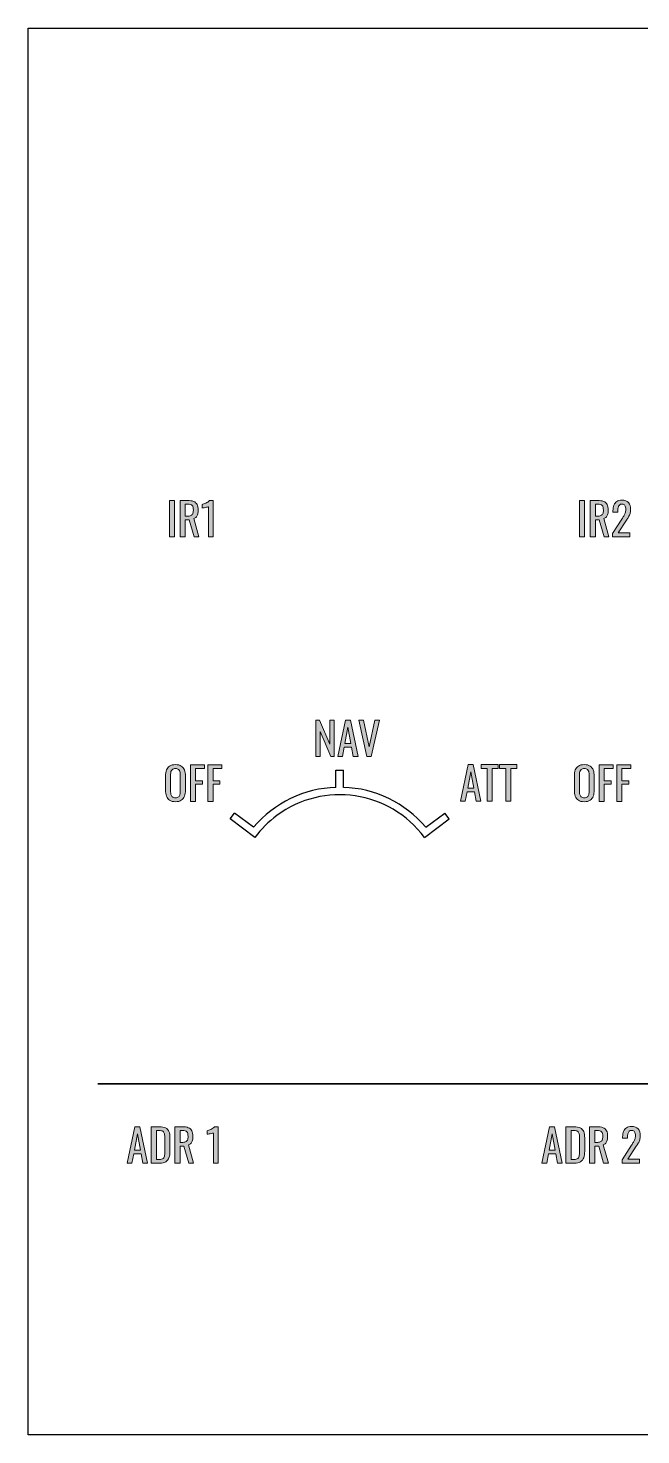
# Model space of a CAD drawing. Header units: inches. Extents: x 0 to 612, y 99 to 693.
# Drawn here: x 0 to 259, y 99 to 693 of the extents above; entities that cross this region are included whole.
import ezdxf

# ---------------------------------------------------------------- set-up
doc = ezdxf.new("R2010")
doc.units = ezdxf.units.IN
doc.header["$MEASUREMENT"] = 0
doc.layers.add('RIght_SIde_ADIRS_Holes v1_0', color=7, linetype='Continuous')
doc.layers.add('TEXT', color=7, linetype='Continuous')

# ---------------------------------------------------------------- blocks, each defined once
blk = doc.blocks.new('block 2')
at = {"layer": 'RIght_SIde_ADIRS_Holes v1_0', "color": 7, "lineweight": 25}
blk.add_lwpolyline([(0.12, 693.44), (611.88, 693.44)], dxfattribs=at)
blk = doc.blocks.new('block 10')
at = {"layer": 'RIght_SIde_ADIRS_Holes v1_0', "color": 7, "lineweight": 25}
blk.add_lwpolyline([(611.88, 98.56), (0.12, 98.56)], dxfattribs=at)
blk = doc.blocks.new('block 44')
at = {"layer": 'RIght_SIde_ADIRS_Holes v1_0', "color": 7, "lineweight": 25}
blk.add_lwpolyline([(0.12, 98.56), (0.12, 693.44)], dxfattribs=at)
blk = doc.blocks.new('block 65')
at = {"layer": 'RIght_SIde_ADIRS_Holes v1_0', "color": 7, "lineweight": 25}
blk.add_open_spline([(167.81, 351.24), (153.11, 371.04), (125.14, 375.17), (105.34, 360.46), (101.83, 357.86), (98.72, 354.75), (96.12, 351.24)], degree=3, knots=[0, 0, 0, 0, 1, 1, 1, 2, 2, 2, 2], dxfattribs=at)
blk = doc.blocks.new('block 66')
at = {"layer": 'RIght_SIde_ADIRS_Holes v1_0', "color": 7, "lineweight": 25}
blk.add_open_spline([(168.38, 355.57), (159.65, 365.83), (147, 371.94), (133.53, 372.38)], degree=3, dxfattribs=at)
blk = doc.blocks.new('block 67')
at = {"layer": 'RIght_SIde_ADIRS_Holes v1_0', "color": 7, "lineweight": 25}
blk.add_open_spline([(130.4, 372.38), (116.93, 371.94), (104.28, 365.83), (95.55, 355.57)], degree=3, dxfattribs=at)
blk = doc.blocks.new('block 68')
at = {"layer": 'RIght_SIde_ADIRS_Holes v1_0', "color": 7, "lineweight": 25}
blk.add_lwpolyline([(96.12, 351.24), (85.65, 359.02)], dxfattribs=at)
blk = doc.blocks.new('block 69')
at = {"layer": 'RIght_SIde_ADIRS_Holes v1_0', "color": 7, "lineweight": 25}
blk.add_lwpolyline([(95.55, 355.57), (87.52, 361.53)], dxfattribs=at)
blk = doc.blocks.new('block 70')
at = {"layer": 'RIght_SIde_ADIRS_Holes v1_0', "color": 7, "lineweight": 25}
blk.add_lwpolyline([(85.65, 359.02), (87.52, 361.53)], dxfattribs=at)
blk = doc.blocks.new('block 71')
at = {"layer": 'RIght_SIde_ADIRS_Holes v1_0', "color": 7, "lineweight": 25}
blk.add_lwpolyline([(167.81, 351.24), (178.28, 359.02)], dxfattribs=at)
blk = doc.blocks.new('block 72')
at = {"layer": 'RIght_SIde_ADIRS_Holes v1_0', "color": 7, "lineweight": 25}
blk.add_lwpolyline([(168.38, 355.57), (176.41, 361.53)], dxfattribs=at)
blk = doc.blocks.new('block 73')
at = {"layer": 'RIght_SIde_ADIRS_Holes v1_0', "color": 7, "lineweight": 25}
blk.add_lwpolyline([(178.28, 359.02), (176.41, 361.53)], dxfattribs=at)
blk = doc.blocks.new('block 74')
at = {"layer": 'RIght_SIde_ADIRS_Holes v1_0', "color": 7, "lineweight": 25}
blk.add_lwpolyline([(130.4, 372.38), (130.4, 379.58)], dxfattribs=at)
blk = doc.blocks.new('block 75')
at = {"layer": 'RIght_SIde_ADIRS_Holes v1_0', "color": 7, "lineweight": 25}
blk.add_lwpolyline([(133.53, 372.38), (133.53, 379.58)], dxfattribs=at)
blk = doc.blocks.new('block 76')
at = {"layer": 'RIght_SIde_ADIRS_Holes v1_0', "color": 7, "lineweight": 25}
blk.add_lwpolyline([(130.4, 379.58), (133.53, 379.58)], dxfattribs=at)
blk = doc.blocks.new('block 103')
at = {"layer": 'TEXT'}
h = blk.add_hatch(color=7, dxfattribs=at)
h.dxf.hatch_style = 2
edge = h.paths.add_edge_path()
edge.add_spline(control_points=[(62.48, 366.29), (61.44, 366.29), (60.61, 366.49), (59.99, 366.9), (59.37, 367.3), (58.92, 367.88), (58.66, 368.63), (58.39, 369.39), (58.26, 370.27), (58.26, 371.28), (58.26, 371.28), (58.26, 377.12), (58.26, 377.12), (58.26, 378.13), (58.39, 379), (58.67, 379.73), (58.94, 380.46), (59.38, 381.02), (60, 381.4), (60.61, 381.79), (61.44, 381.98), (62.48, 381.98), (63.51, 381.98), (64.34, 381.79), (64.95, 381.39), (65.55, 381), (65.99, 380.44), (66.27, 379.72), (66.54, 379), (66.68, 378.13), (66.68, 377.12), (66.68, 377.12), (66.68, 371.27), (66.68, 371.27), (66.68, 370.26), (66.54, 369.39), (66.27, 368.64), (65.99, 367.9), (65.55, 367.32), (64.95, 366.9), (64.34, 366.49), (63.51, 366.29), (62.48, 366.29)], knot_values=[0, 0, 0, 0, 1, 1, 1, 2, 2, 2, 3, 3, 3, 4, 4, 4, 5, 5, 5, 6, 6, 6, 7, 7, 7, 8, 8, 8, 9, 9, 9, 10, 10, 10, 11, 11, 11, 12, 12, 12, 13, 13, 13, 14, 14, 14, 14], degree=3, periodic=0)
edge = h.paths.add_edge_path()
edge.add_spline(control_points=[(62.48, 367.98), (63.05, 367.98), (63.48, 368.1), (63.77, 368.33), (64.06, 368.56), (64.26, 368.89), (64.36, 369.32), (64.46, 369.74), (64.51, 370.24), (64.51, 370.81), (64.51, 370.81), (64.51, 377.55), (64.51, 377.55), (64.51, 378.12), (64.46, 378.62), (64.36, 379.03), (64.26, 379.44), (64.06, 379.75), (63.77, 379.98), (63.48, 380.2), (63.05, 380.31), (62.48, 380.31), (61.91, 380.31), (61.47, 380.2), (61.17, 379.98), (60.88, 379.75), (60.68, 379.44), (60.58, 379.03), (60.47, 378.62), (60.42, 378.12), (60.42, 377.55), (60.42, 377.55), (60.42, 370.81), (60.42, 370.81), (60.42, 370.24), (60.47, 369.74), (60.58, 369.32), (60.68, 368.89), (60.88, 368.56), (61.17, 368.33), (61.47, 368.1), (61.91, 367.98), (62.48, 367.98)], knot_values=[0, 0, 0, 0, 1, 1, 1, 2, 2, 2, 3, 3, 3, 4, 4, 4, 5, 5, 5, 6, 6, 6, 7, 7, 7, 8, 8, 8, 9, 9, 9, 10, 10, 10, 11, 11, 11, 12, 12, 12, 13, 13, 13, 14, 14, 14, 14], degree=3, periodic=0)
h = blk.add_hatch(color=7, dxfattribs=at)
h.dxf.hatch_style = 2
h.paths.add_polyline_path([(68.78, 366.46), (68.78, 381.85), (74.73, 381.85), (74.73, 380.31), (70.93, 380.31), (70.93, 375.18), (73.88, 375.18), (73.88, 373.66), (70.93, 373.66), (70.93, 366.46)])
h = blk.add_hatch(color=7, dxfattribs=at)
h.dxf.hatch_style = 2
h.paths.add_polyline_path([(76.21, 366.46), (76.21, 381.85), (82.16, 381.85), (82.16, 380.31), (78.36, 380.31), (78.36, 375.18), (81.3, 375.18), (81.3, 373.66), (78.36, 373.66), (78.36, 366.46)])
at = {"layer": 'TEXT', "lineweight": 0}
for points in [[(68.78, 366.46), (68.78, 381.85), (74.73, 381.85), (74.73, 380.31), (70.93, 380.31), (70.93, 375.18), (73.88, 375.18), (73.88, 373.66), (70.93, 373.66), (70.93, 366.46), (68.78, 366.46)], [(76.21, 366.46), (76.21, 381.85), (82.16, 381.85), (82.16, 380.31), (78.36, 380.31), (78.36, 375.18), (81.3, 375.18), (81.3, 373.66), (78.36, 373.66), (78.36, 366.46), (76.21, 366.46)]]:
    blk.add_lwpolyline(points, dxfattribs=at)
for points in [[(62.48, 366.29), (61.44, 366.29), (60.61, 366.49), (59.99, 366.9), (59.37, 367.3), (58.92, 367.88), (58.66, 368.63), (58.39, 369.39), (58.26, 370.27), (58.26, 371.28), (58.26, 371.28), (58.26, 377.12), (58.26, 377.12), (58.26, 378.13), (58.39, 379), (58.67, 379.73), (58.94, 380.46), (59.38, 381.02), (60, 381.4), (60.61, 381.79), (61.44, 381.98), (62.48, 381.98), (63.51, 381.98), (64.34, 381.79), (64.95, 381.39), (65.55, 381), (65.99, 380.44), (66.27, 379.72), (66.54, 379), (66.68, 378.13), (66.68, 377.12), (66.68, 377.12), (66.68, 371.27), (66.68, 371.27), (66.68, 370.26), (66.54, 369.39), (66.27, 368.64), (65.99, 367.9), (65.55, 367.32), (64.95, 366.9), (64.34, 366.49), (63.51, 366.29), (62.48, 366.29)], [(62.48, 367.98), (63.05, 367.98), (63.48, 368.1), (63.77, 368.33), (64.06, 368.56), (64.26, 368.89), (64.36, 369.32), (64.46, 369.74), (64.51, 370.24), (64.51, 370.81), (64.51, 370.81), (64.51, 377.55), (64.51, 377.55), (64.51, 378.12), (64.46, 378.62), (64.36, 379.03), (64.26, 379.44), (64.06, 379.75), (63.77, 379.98), (63.48, 380.2), (63.05, 380.31), (62.48, 380.31), (61.91, 380.31), (61.47, 380.2), (61.17, 379.98), (60.88, 379.75), (60.68, 379.44), (60.58, 379.03), (60.47, 378.62), (60.42, 378.12), (60.42, 377.55), (60.42, 377.55), (60.42, 370.81), (60.42, 370.81), (60.42, 370.24), (60.47, 369.74), (60.58, 369.32), (60.68, 368.89), (60.88, 368.56), (61.17, 368.33), (61.47, 368.1), (61.91, 367.98), (62.48, 367.98)]]:
    blk.add_open_spline(points, degree=3, knots=[0, 0, 0, 0, 1, 1, 1, 2, 2, 2, 3, 3, 3, 4, 4, 4, 5, 5, 5, 6, 6, 6, 7, 7, 7, 8, 8, 8, 9, 9, 9, 10, 10, 10, 11, 11, 11, 12, 12, 12, 13, 13, 13, 14, 14, 14, 14], dxfattribs=at)
blk = doc.blocks.new('block 104')
at = {"layer": 'TEXT'}
h = blk.add_hatch(color=7, dxfattribs=at)
h.dxf.hatch_style = 2
h.paths.add_polyline_path([(62, 478.32), (62, 493.71), (64.11, 493.71), (64.11, 478.32)])
h = blk.add_hatch(color=7, dxfattribs=at)
h.dxf.hatch_style = 2
edge = h.paths.add_edge_path()
edge.add_spline(control_points=[(66.6, 478.32), (66.6, 478.32), (66.6, 493.71), (66.6, 493.71), (66.6, 493.71), (69.7, 493.71), (69.7, 493.71), (70.72, 493.71), (71.57, 493.57), (72.24, 493.3), (72.92, 493.02), (73.41, 492.59), (73.74, 491.99), (74.06, 491.38), (74.22, 490.6), (74.22, 489.62), (74.22, 489.03), (74.16, 488.48), (74.03, 488), (73.9, 487.51), (73.7, 487.1), (73.42, 486.76), (73.14, 486.43), (72.78, 486.18), (72.32, 486.03), (72.32, 486.03), (74.5, 478.32), (74.5, 478.32), (74.5, 478.32), (72.43, 478.32), (72.43, 478.32), (72.43, 478.32), (70.42, 485.54), (70.42, 485.54), (70.42, 485.54), (68.75, 485.54), (68.75, 485.54), (68.75, 485.54), (68.75, 478.32), (68.75, 478.32), (68.75, 478.32), (66.6, 478.32), (66.6, 478.32)], knot_values=[0, 0, 0, 0, 1, 1, 1, 2, 2, 2, 3, 3, 3, 4, 4, 4, 5, 5, 5, 6, 6, 6, 7, 7, 7, 8, 8, 8, 9, 9, 9, 10, 10, 10, 11, 11, 11, 12, 12, 12, 13, 13, 13, 14, 14, 14, 14], degree=3, periodic=0)
edge = h.paths.add_edge_path()
edge.add_spline(control_points=[(68.75, 487.07), (68.75, 487.07), (69.56, 487.07), (69.56, 487.07), (70.17, 487.07), (70.67, 487.15), (71.05, 487.3), (71.43, 487.46), (71.71, 487.71), (71.88, 488.08), (72.06, 488.45), (72.15, 488.96), (72.15, 489.62), (72.15, 490.52), (71.98, 491.17), (71.65, 491.57), (71.33, 491.97), (70.67, 492.17), (69.7, 492.17), (69.7, 492.17), (68.75, 492.17), (68.75, 492.17), (68.75, 492.17), (68.75, 487.07), (68.75, 487.07)], knot_values=[0, 0, 0, 0, 1, 1, 1, 2, 2, 2, 3, 3, 3, 4, 4, 4, 5, 5, 5, 6, 6, 6, 7, 7, 7, 8, 8, 8, 8], degree=3, periodic=0)
h = blk.add_hatch(color=7, dxfattribs=at)
h.dxf.hatch_style = 2
edge = h.paths.add_edge_path()
edge.add_spline(control_points=[(78.51, 478.32), (78.51, 478.32), (78.51, 491.05), (78.51, 491.05), (78.5, 491.03), (78.36, 491), (78.09, 490.93), (77.81, 490.87), (77.51, 490.81), (77.16, 490.74), (76.82, 490.68), (76.52, 490.62), (76.25, 490.57), (75.99, 490.52), (75.85, 490.5), (75.83, 490.5), (75.83, 490.5), (75.83, 492.03), (75.83, 492.03), (76.05, 492.08), (76.3, 492.15), (76.58, 492.24), (76.87, 492.33), (77.16, 492.44), (77.46, 492.57), (77.76, 492.69), (78.04, 492.85), (78.31, 493.04), (78.59, 493.23), (78.82, 493.45), (79.01, 493.71), (79.01, 493.71), (80.55, 493.71), (80.55, 493.71), (80.55, 493.71), (80.55, 478.32), (80.55, 478.32), (80.55, 478.32), (78.51, 478.32), (78.51, 478.32)], knot_values=[0, 0, 0, 0, 1, 1, 1, 2, 2, 2, 3, 3, 3, 4, 4, 4, 5, 5, 5, 6, 6, 6, 7, 7, 7, 8, 8, 8, 9, 9, 9, 10, 10, 10, 11, 11, 11, 12, 12, 12, 13, 13, 13, 13], degree=3, periodic=0)
at = {"layer": 'TEXT', "lineweight": 0}
blk.add_lwpolyline([(62, 478.32), (62, 493.71), (64.11, 493.71), (64.11, 478.32), (62, 478.32)], dxfattribs=at)
for points, knots in [([(66.6, 478.32), (66.6, 478.32), (66.6, 493.71), (66.6, 493.71), (66.6, 493.71), (69.7, 493.71), (69.7, 493.71), (70.72, 493.71), (71.57, 493.57), (72.24, 493.3), (72.92, 493.02), (73.41, 492.59), (73.74, 491.99), (74.06, 491.38), (74.22, 490.6), (74.22, 489.62), (74.22, 489.03), (74.16, 488.48), (74.03, 488), (73.9, 487.51), (73.7, 487.1), (73.42, 486.76), (73.14, 486.43), (72.78, 486.18), (72.32, 486.03), (72.32, 486.03), (74.5, 478.32), (74.5, 478.32), (74.5, 478.32), (72.43, 478.32), (72.43, 478.32), (72.43, 478.32), (70.42, 485.54), (70.42, 485.54), (70.42, 485.54), (68.75, 485.54), (68.75, 485.54), (68.75, 485.54), (68.75, 478.32), (68.75, 478.32), (68.75, 478.32), (66.6, 478.32), (66.6, 478.32)], [0, 0, 0, 0, 1, 1, 1, 2, 2, 2, 3, 3, 3, 4, 4, 4, 5, 5, 5, 6, 6, 6, 7, 7, 7, 8, 8, 8, 9, 9, 9, 10, 10, 10, 11, 11, 11, 12, 12, 12, 13, 13, 13, 14, 14, 14, 14]), ([(68.75, 487.07), (68.75, 487.07), (69.56, 487.07), (69.56, 487.07), (70.17, 487.07), (70.67, 487.15), (71.05, 487.3), (71.43, 487.46), (71.71, 487.71), (71.88, 488.08), (72.06, 488.45), (72.15, 488.96), (72.15, 489.62), (72.15, 490.52), (71.98, 491.17), (71.65, 491.57), (71.33, 491.97), (70.67, 492.17), (69.7, 492.17), (69.7, 492.17), (68.75, 492.17), (68.75, 492.17), (68.75, 492.17), (68.75, 487.07), (68.75, 487.07)], [0, 0, 0, 0, 1, 1, 1, 2, 2, 2, 3, 3, 3, 4, 4, 4, 5, 5, 5, 6, 6, 6, 7, 7, 7, 8, 8, 8, 8]), ([(78.51, 478.32), (78.51, 478.32), (78.51, 491.05), (78.51, 491.05), (78.5, 491.03), (78.36, 491), (78.09, 490.93), (77.81, 490.87), (77.51, 490.81), (77.16, 490.74), (76.82, 490.68), (76.52, 490.62), (76.25, 490.57), (75.99, 490.52), (75.85, 490.5), (75.83, 490.5), (75.83, 490.5), (75.83, 492.03), (75.83, 492.03), (76.05, 492.08), (76.3, 492.15), (76.58, 492.24), (76.87, 492.33), (77.16, 492.44), (77.46, 492.57), (77.76, 492.69), (78.04, 492.85), (78.31, 493.04), (78.59, 493.23), (78.82, 493.45), (79.01, 493.71), (79.01, 493.71), (80.55, 493.71), (80.55, 493.71), (80.55, 493.71), (80.55, 478.32), (80.55, 478.32), (80.55, 478.32), (78.51, 478.32), (78.51, 478.32)], [0, 0, 0, 0, 1, 1, 1, 2, 2, 2, 3, 3, 3, 4, 4, 4, 5, 5, 5, 6, 6, 6, 7, 7, 7, 8, 8, 8, 9, 9, 9, 10, 10, 10, 11, 11, 11, 12, 12, 12, 13, 13, 13, 13])]:
    blk.add_open_spline(points, degree=3, knots=knots, dxfattribs=at)
blk = doc.blocks.new('block 105')
at = {"layer": 'TEXT'}
h = blk.add_hatch(color=7, dxfattribs=at)
h.dxf.hatch_style = 2
edge = h.paths.add_edge_path()
edge.add_spline(control_points=[(252.04, 478.32), (252.04, 478.32), (252.04, 479.76), (252.04, 479.76), (252.04, 479.76), (255.96, 485.86), (255.96, 485.86), (256.25, 486.31), (256.52, 486.74), (256.77, 487.13), (257.01, 487.52), (257.21, 487.94), (257.37, 488.38), (257.53, 488.81), (257.61, 489.32), (257.61, 489.89), (257.61, 490.6), (257.5, 491.15), (257.27, 491.56), (257.04, 491.96), (256.64, 492.17), (256.07, 492.17), (255.59, 492.17), (255.22, 492.03), (254.95, 491.77), (254.68, 491.5), (254.5, 491.15), (254.4, 490.72), (254.3, 490.29), (254.25, 489.83), (254.25, 489.34), (254.25, 489.34), (254.25, 488.82), (254.25, 488.82), (254.25, 488.82), (252.21, 488.82), (252.21, 488.82), (252.21, 488.82), (252.21, 489.35), (252.21, 489.35), (252.21, 490.28), (252.34, 491.07), (252.58, 491.74), (252.83, 492.4), (253.23, 492.92), (253.78, 493.29), (254.33, 493.66), (255.06, 493.84), (255.98, 493.84), (257.22, 493.84), (258.14, 493.49), (258.75, 492.78), (259.36, 492.08), (259.66, 491.11), (259.66, 489.87), (259.66, 489.21), (259.58, 488.63), (259.43, 488.14), (259.27, 487.65), (259.06, 487.18), (258.81, 486.75), (258.55, 486.32), (258.28, 485.88), (257.97, 485.42), (257.97, 485.42), (254.44, 480.03), (254.44, 480.03), (254.44, 480.03), (259.3, 480.03), (259.3, 480.03), (259.3, 480.03), (259.3, 478.32), (259.3, 478.32), (259.3, 478.32), (252.04, 478.32), (252.04, 478.32)], knot_values=[0, 0, 0, 0, 1, 1, 1, 2, 2, 2, 3, 3, 3, 4, 4, 4, 5, 5, 5, 6, 6, 6, 7, 7, 7, 8, 8, 8, 9, 9, 9, 10, 10, 10, 11, 11, 11, 12, 12, 12, 13, 13, 13, 14, 14, 14, 15, 15, 15, 16, 16, 16, 17, 17, 17, 18, 18, 18, 19, 19, 19, 20, 20, 20, 21, 21, 21, 22, 22, 22, 23, 23, 23, 24, 24, 24, 25, 25, 25, 25], degree=3, periodic=0)
h = blk.add_hatch(color=7, dxfattribs=at)
h.dxf.hatch_style = 2
h.paths.add_polyline_path([(238, 478.32), (238, 493.71), (240.11, 493.71), (240.11, 478.32)])
h = blk.add_hatch(color=7, dxfattribs=at)
h.dxf.hatch_style = 2
edge = h.paths.add_edge_path()
edge.add_spline(control_points=[(242.6, 478.32), (242.6, 478.32), (242.6, 493.71), (242.6, 493.71), (242.6, 493.71), (245.7, 493.71), (245.7, 493.71), (246.72, 493.71), (247.57, 493.57), (248.24, 493.3), (248.92, 493.02), (249.41, 492.59), (249.74, 491.99), (250.06, 491.38), (250.22, 490.6), (250.22, 489.62), (250.22, 489.03), (250.16, 488.48), (250.03, 488), (249.9, 487.51), (249.7, 487.1), (249.42, 486.76), (249.14, 486.43), (248.78, 486.18), (248.32, 486.03), (248.32, 486.03), (250.5, 478.32), (250.5, 478.32), (250.5, 478.32), (248.43, 478.32), (248.43, 478.32), (248.43, 478.32), (246.42, 485.54), (246.42, 485.54), (246.42, 485.54), (244.75, 485.54), (244.75, 485.54), (244.75, 485.54), (244.75, 478.32), (244.75, 478.32), (244.75, 478.32), (242.6, 478.32), (242.6, 478.32)], knot_values=[0, 0, 0, 0, 1, 1, 1, 2, 2, 2, 3, 3, 3, 4, 4, 4, 5, 5, 5, 6, 6, 6, 7, 7, 7, 8, 8, 8, 9, 9, 9, 10, 10, 10, 11, 11, 11, 12, 12, 12, 13, 13, 13, 14, 14, 14, 14], degree=3, periodic=0)
edge = h.paths.add_edge_path()
edge.add_spline(control_points=[(244.75, 487.07), (244.75, 487.07), (245.56, 487.07), (245.56, 487.07), (246.17, 487.07), (246.67, 487.15), (247.05, 487.3), (247.43, 487.46), (247.71, 487.71), (247.88, 488.08), (248.06, 488.45), (248.15, 488.96), (248.15, 489.62), (248.15, 490.52), (247.98, 491.17), (247.65, 491.57), (247.33, 491.97), (246.67, 492.17), (245.7, 492.17), (245.7, 492.17), (244.75, 492.17), (244.75, 492.17), (244.75, 492.17), (244.75, 487.07), (244.75, 487.07)], knot_values=[0, 0, 0, 0, 1, 1, 1, 2, 2, 2, 3, 3, 3, 4, 4, 4, 5, 5, 5, 6, 6, 6, 7, 7, 7, 8, 8, 8, 8], degree=3, periodic=0)
at = {"layer": 'TEXT', "lineweight": 0}
blk.add_lwpolyline([(238, 478.32), (238, 493.71), (240.11, 493.71), (240.11, 478.32), (238, 478.32)], dxfattribs=at)
for points, knots in [([(252.04, 478.32), (252.04, 478.32), (252.04, 479.76), (252.04, 479.76), (252.04, 479.76), (255.96, 485.86), (255.96, 485.86), (256.25, 486.31), (256.52, 486.74), (256.77, 487.13), (257.01, 487.52), (257.21, 487.94), (257.37, 488.38), (257.53, 488.81), (257.61, 489.32), (257.61, 489.89), (257.61, 490.6), (257.5, 491.15), (257.27, 491.56), (257.04, 491.96), (256.64, 492.17), (256.07, 492.17), (255.59, 492.17), (255.22, 492.03), (254.95, 491.77), (254.68, 491.5), (254.5, 491.15), (254.4, 490.72), (254.3, 490.29), (254.25, 489.83), (254.25, 489.34), (254.25, 489.34), (254.25, 488.82), (254.25, 488.82), (254.25, 488.82), (252.21, 488.82), (252.21, 488.82), (252.21, 488.82), (252.21, 489.35), (252.21, 489.35), (252.21, 490.28), (252.34, 491.07), (252.58, 491.74), (252.83, 492.4), (253.23, 492.92), (253.78, 493.29), (254.33, 493.66), (255.06, 493.84), (255.98, 493.84), (257.22, 493.84), (258.14, 493.49), (258.75, 492.78), (259.36, 492.08), (259.66, 491.11), (259.66, 489.87), (259.66, 489.21), (259.58, 488.63), (259.43, 488.14), (259.27, 487.65), (259.06, 487.18), (258.81, 486.75), (258.55, 486.32), (258.28, 485.88), (257.97, 485.42), (257.97, 485.42), (254.44, 480.03), (254.44, 480.03), (254.44, 480.03), (259.3, 480.03), (259.3, 480.03), (259.3, 480.03), (259.3, 478.32), (259.3, 478.32), (259.3, 478.32), (252.04, 478.32), (252.04, 478.32)], [0, 0, 0, 0, 1, 1, 1, 2, 2, 2, 3, 3, 3, 4, 4, 4, 5, 5, 5, 6, 6, 6, 7, 7, 7, 8, 8, 8, 9, 9, 9, 10, 10, 10, 11, 11, 11, 12, 12, 12, 13, 13, 13, 14, 14, 14, 15, 15, 15, 16, 16, 16, 17, 17, 17, 18, 18, 18, 19, 19, 19, 20, 20, 20, 21, 21, 21, 22, 22, 22, 23, 23, 23, 24, 24, 24, 25, 25, 25, 25]), ([(242.6, 478.32), (242.6, 478.32), (242.6, 493.71), (242.6, 493.71), (242.6, 493.71), (245.7, 493.71), (245.7, 493.71), (246.72, 493.71), (247.57, 493.57), (248.24, 493.3), (248.92, 493.02), (249.41, 492.59), (249.74, 491.99), (250.06, 491.38), (250.22, 490.6), (250.22, 489.62), (250.22, 489.03), (250.16, 488.48), (250.03, 488), (249.9, 487.51), (249.7, 487.1), (249.42, 486.76), (249.14, 486.43), (248.78, 486.18), (248.32, 486.03), (248.32, 486.03), (250.5, 478.32), (250.5, 478.32), (250.5, 478.32), (248.43, 478.32), (248.43, 478.32), (248.43, 478.32), (246.42, 485.54), (246.42, 485.54), (246.42, 485.54), (244.75, 485.54), (244.75, 485.54), (244.75, 485.54), (244.75, 478.32), (244.75, 478.32), (244.75, 478.32), (242.6, 478.32), (242.6, 478.32)], [0, 0, 0, 0, 1, 1, 1, 2, 2, 2, 3, 3, 3, 4, 4, 4, 5, 5, 5, 6, 6, 6, 7, 7, 7, 8, 8, 8, 9, 9, 9, 10, 10, 10, 11, 11, 11, 12, 12, 12, 13, 13, 13, 14, 14, 14, 14]), ([(244.75, 487.07), (244.75, 487.07), (245.56, 487.07), (245.56, 487.07), (246.17, 487.07), (246.67, 487.15), (247.05, 487.3), (247.43, 487.46), (247.71, 487.71), (247.88, 488.08), (248.06, 488.45), (248.15, 488.96), (248.15, 489.62), (248.15, 490.52), (247.98, 491.17), (247.65, 491.57), (247.33, 491.97), (246.67, 492.17), (245.7, 492.17), (245.7, 492.17), (244.75, 492.17), (244.75, 492.17), (244.75, 492.17), (244.75, 487.07), (244.75, 487.07)], [0, 0, 0, 0, 1, 1, 1, 2, 2, 2, 3, 3, 3, 4, 4, 4, 5, 5, 5, 6, 6, 6, 7, 7, 7, 8, 8, 8, 8])]:
    blk.add_open_spline(points, degree=3, knots=knots, dxfattribs=at)
blk = doc.blocks.new('block 107')
at = {"layer": 'TEXT'}
h = blk.add_hatch(color=7, dxfattribs=at)
h.dxf.hatch_style = 2
h.paths.add_polyline_path([(42.05, 213.48), (45.32, 228.87), (47.39, 228.87), (50.68, 213.48), (48.65, 213.48), (47.94, 217.35), (44.81, 217.35), (44.07, 213.48)])
h.paths.add_polyline_path([(45.09, 218.89), (47.66, 218.89), (46.37, 225.83)])
h = blk.add_hatch(color=7, dxfattribs=at)
h.dxf.hatch_style = 2
edge = h.paths.add_edge_path()
edge.add_spline(control_points=[(52.24, 213.48), (52.24, 213.48), (52.24, 228.87), (52.24, 228.87), (52.24, 228.87), (55.58, 228.87), (55.58, 228.87), (56.72, 228.87), (57.62, 228.69), (58.29, 228.34), (58.95, 228), (59.43, 227.47), (59.71, 226.78), (60, 226.08), (60.14, 225.21), (60.14, 224.17), (60.14, 224.17), (60.14, 218.51), (60.14, 218.51), (60.14, 217.42), (60, 216.5), (59.71, 215.76), (59.43, 215.01), (58.97, 214.44), (58.33, 214.06), (57.69, 213.67), (56.83, 213.48), (55.75, 213.48), (55.75, 213.48), (52.24, 213.48), (52.24, 213.48)], knot_values=[0, 0, 0, 0, 1, 1, 1, 2, 2, 2, 3, 3, 3, 4, 4, 4, 5, 5, 5, 6, 6, 6, 7, 7, 7, 8, 8, 8, 9, 9, 9, 10, 10, 10, 10], degree=3, periodic=0)
edge = h.paths.add_edge_path()
edge.add_spline(control_points=[(54.38, 215.02), (54.38, 215.02), (55.6, 215.02), (55.6, 215.02), (56.38, 215.02), (56.94, 215.17), (57.27, 215.47), (57.6, 215.78), (57.8, 216.22), (57.87, 216.8), (57.94, 217.38), (57.97, 218.09), (57.97, 218.91), (57.97, 218.91), (57.97, 223.91), (57.97, 223.91), (57.97, 224.71), (57.92, 225.35), (57.82, 225.85), (57.72, 226.34), (57.5, 226.7), (57.16, 226.93), (56.82, 227.16), (56.28, 227.27), (55.54, 227.27), (55.54, 227.27), (54.38, 227.27), (54.38, 227.27), (54.38, 227.27), (54.38, 215.02), (54.38, 215.02)], knot_values=[0, 0, 0, 0, 1, 1, 1, 2, 2, 2, 3, 3, 3, 4, 4, 4, 5, 5, 5, 6, 6, 6, 7, 7, 7, 8, 8, 8, 9, 9, 9, 10, 10, 10, 10], degree=3, periodic=0)
h = blk.add_hatch(color=7, dxfattribs=at)
h.dxf.hatch_style = 2
edge = h.paths.add_edge_path()
edge.add_spline(control_points=[(62.25, 213.48), (62.25, 213.48), (62.25, 228.87), (62.25, 228.87), (62.25, 228.87), (65.35, 228.87), (65.35, 228.87), (66.37, 228.87), (67.22, 228.73), (67.89, 228.46), (68.56, 228.19), (69.06, 227.75), (69.38, 227.15), (69.71, 226.54), (69.87, 225.76), (69.87, 224.78), (69.87, 224.19), (69.81, 223.64), (69.68, 223.16), (69.55, 222.67), (69.35, 222.26), (69.07, 221.92), (68.79, 221.59), (68.42, 221.34), (67.97, 221.19), (67.97, 221.19), (70.15, 213.48), (70.15, 213.48), (70.15, 213.48), (68.08, 213.48), (68.08, 213.48), (68.08, 213.48), (66.07, 220.7), (66.07, 220.7), (66.07, 220.7), (64.4, 220.7), (64.4, 220.7), (64.4, 220.7), (64.4, 213.48), (64.4, 213.48), (64.4, 213.48), (62.25, 213.48), (62.25, 213.48)], knot_values=[0, 0, 0, 0, 1, 1, 1, 2, 2, 2, 3, 3, 3, 4, 4, 4, 5, 5, 5, 6, 6, 6, 7, 7, 7, 8, 8, 8, 9, 9, 9, 10, 10, 10, 11, 11, 11, 12, 12, 12, 13, 13, 13, 14, 14, 14, 14], degree=3, periodic=0)
edge = h.paths.add_edge_path()
edge.add_spline(control_points=[(64.4, 222.24), (64.4, 222.24), (65.21, 222.24), (65.21, 222.24), (65.82, 222.24), (66.32, 222.31), (66.7, 222.46), (67.08, 222.62), (67.35, 222.88), (67.53, 223.24), (67.71, 223.61), (67.8, 224.12), (67.8, 224.78), (67.8, 225.68), (67.63, 226.33), (67.3, 226.73), (66.97, 227.13), (66.32, 227.33), (65.35, 227.33), (65.35, 227.33), (64.4, 227.33), (64.4, 227.33), (64.4, 227.33), (64.4, 222.24), (64.4, 222.24)], knot_values=[0, 0, 0, 0, 1, 1, 1, 2, 2, 2, 3, 3, 3, 4, 4, 4, 5, 5, 5, 6, 6, 6, 7, 7, 7, 8, 8, 8, 8], degree=3, periodic=0)
h = blk.add_hatch(color=7, dxfattribs=at)
h.dxf.hatch_style = 2
edge = h.paths.add_edge_path()
edge.add_spline(control_points=[(78.51, 213.48), (78.51, 213.48), (78.51, 226.21), (78.51, 226.21), (78.5, 226.19), (78.36, 226.16), (78.09, 226.09), (77.81, 226.03), (77.51, 225.97), (77.16, 225.9), (76.82, 225.84), (76.52, 225.78), (76.25, 225.73), (75.99, 225.68), (75.85, 225.66), (75.83, 225.66), (75.83, 225.66), (75.83, 227.19), (75.83, 227.19), (76.05, 227.25), (76.3, 227.31), (76.58, 227.4), (76.87, 227.49), (77.16, 227.6), (77.46, 227.73), (77.76, 227.85), (78.04, 228.01), (78.31, 228.2), (78.59, 228.39), (78.82, 228.61), (79.01, 228.87), (79.01, 228.87), (80.55, 228.87), (80.55, 228.87), (80.55, 228.87), (80.55, 213.48), (80.55, 213.48), (80.55, 213.48), (78.51, 213.48), (78.51, 213.48)], knot_values=[0, 0, 0, 0, 1, 1, 1, 2, 2, 2, 3, 3, 3, 4, 4, 4, 5, 5, 5, 6, 6, 6, 7, 7, 7, 8, 8, 8, 9, 9, 9, 10, 10, 10, 11, 11, 11, 12, 12, 12, 13, 13, 13, 13], degree=3, periodic=0)
at = {"layer": 'TEXT', "lineweight": 0}
for points in [[(42.05, 213.48), (45.32, 228.87), (47.39, 228.87), (50.68, 213.48), (48.65, 213.48), (47.94, 217.35), (44.81, 217.35), (44.07, 213.48), (42.05, 213.48)], [(45.09, 218.89), (47.66, 218.89), (46.37, 225.83), (45.09, 218.89)]]:
    blk.add_lwpolyline(points, dxfattribs=at)
for points, knots in [([(52.24, 213.48), (52.24, 213.48), (52.24, 228.87), (52.24, 228.87), (52.24, 228.87), (55.58, 228.87), (55.58, 228.87), (56.72, 228.87), (57.62, 228.69), (58.29, 228.34), (58.95, 228), (59.43, 227.47), (59.71, 226.78), (60, 226.08), (60.14, 225.21), (60.14, 224.17), (60.14, 224.17), (60.14, 218.51), (60.14, 218.51), (60.14, 217.42), (60, 216.5), (59.71, 215.76), (59.43, 215.01), (58.97, 214.44), (58.33, 214.06), (57.69, 213.67), (56.83, 213.48), (55.75, 213.48), (55.75, 213.48), (52.24, 213.48), (52.24, 213.48)], [0, 0, 0, 0, 1, 1, 1, 2, 2, 2, 3, 3, 3, 4, 4, 4, 5, 5, 5, 6, 6, 6, 7, 7, 7, 8, 8, 8, 9, 9, 9, 10, 10, 10, 10]), ([(54.38, 215.02), (54.38, 215.02), (55.6, 215.02), (55.6, 215.02), (56.38, 215.02), (56.94, 215.17), (57.27, 215.47), (57.6, 215.78), (57.8, 216.22), (57.87, 216.8), (57.94, 217.38), (57.97, 218.09), (57.97, 218.91), (57.97, 218.91), (57.97, 223.91), (57.97, 223.91), (57.97, 224.71), (57.92, 225.35), (57.82, 225.85), (57.72, 226.34), (57.5, 226.7), (57.16, 226.93), (56.82, 227.16), (56.28, 227.27), (55.54, 227.27), (55.54, 227.27), (54.38, 227.27), (54.38, 227.27), (54.38, 227.27), (54.38, 215.02), (54.38, 215.02)], [0, 0, 0, 0, 1, 1, 1, 2, 2, 2, 3, 3, 3, 4, 4, 4, 5, 5, 5, 6, 6, 6, 7, 7, 7, 8, 8, 8, 9, 9, 9, 10, 10, 10, 10]), ([(62.25, 213.48), (62.25, 213.48), (62.25, 228.87), (62.25, 228.87), (62.25, 228.87), (65.35, 228.87), (65.35, 228.87), (66.37, 228.87), (67.22, 228.73), (67.89, 228.46), (68.56, 228.19), (69.06, 227.75), (69.38, 227.15), (69.71, 226.54), (69.87, 225.76), (69.87, 224.78), (69.87, 224.19), (69.81, 223.64), (69.68, 223.16), (69.55, 222.67), (69.35, 222.26), (69.07, 221.92), (68.79, 221.59), (68.42, 221.34), (67.97, 221.19), (67.97, 221.19), (70.15, 213.48), (70.15, 213.48), (70.15, 213.48), (68.08, 213.48), (68.08, 213.48), (68.08, 213.48), (66.07, 220.7), (66.07, 220.7), (66.07, 220.7), (64.4, 220.7), (64.4, 220.7), (64.4, 220.7), (64.4, 213.48), (64.4, 213.48), (64.4, 213.48), (62.25, 213.48), (62.25, 213.48)], [0, 0, 0, 0, 1, 1, 1, 2, 2, 2, 3, 3, 3, 4, 4, 4, 5, 5, 5, 6, 6, 6, 7, 7, 7, 8, 8, 8, 9, 9, 9, 10, 10, 10, 11, 11, 11, 12, 12, 12, 13, 13, 13, 14, 14, 14, 14]), ([(64.4, 222.24), (64.4, 222.24), (65.21, 222.24), (65.21, 222.24), (65.82, 222.24), (66.32, 222.31), (66.7, 222.46), (67.08, 222.62), (67.35, 222.88), (67.53, 223.24), (67.71, 223.61), (67.8, 224.12), (67.8, 224.78), (67.8, 225.68), (67.63, 226.33), (67.3, 226.73), (66.97, 227.13), (66.32, 227.33), (65.35, 227.33), (65.35, 227.33), (64.4, 227.33), (64.4, 227.33), (64.4, 227.33), (64.4, 222.24), (64.4, 222.24)], [0, 0, 0, 0, 1, 1, 1, 2, 2, 2, 3, 3, 3, 4, 4, 4, 5, 5, 5, 6, 6, 6, 7, 7, 7, 8, 8, 8, 8]), ([(78.51, 213.48), (78.51, 213.48), (78.51, 226.21), (78.51, 226.21), (78.5, 226.19), (78.36, 226.16), (78.09, 226.09), (77.81, 226.03), (77.51, 225.97), (77.16, 225.9), (76.82, 225.84), (76.52, 225.78), (76.25, 225.73), (75.99, 225.68), (75.85, 225.66), (75.83, 225.66), (75.83, 225.66), (75.83, 227.19), (75.83, 227.19), (76.05, 227.25), (76.3, 227.31), (76.58, 227.4), (76.87, 227.49), (77.16, 227.6), (77.46, 227.73), (77.76, 227.85), (78.04, 228.01), (78.31, 228.2), (78.59, 228.39), (78.82, 228.61), (79.01, 228.87), (79.01, 228.87), (80.55, 228.87), (80.55, 228.87), (80.55, 228.87), (80.55, 213.48), (80.55, 213.48), (80.55, 213.48), (78.51, 213.48), (78.51, 213.48)], [0, 0, 0, 0, 1, 1, 1, 2, 2, 2, 3, 3, 3, 4, 4, 4, 5, 5, 5, 6, 6, 6, 7, 7, 7, 8, 8, 8, 9, 9, 9, 10, 10, 10, 11, 11, 11, 12, 12, 12, 13, 13, 13, 13])]:
    blk.add_open_spline(points, degree=3, knots=knots, dxfattribs=at)
blk = doc.blocks.new('block 108')
at = {"layer": 'TEXT'}
h = blk.add_hatch(color=7, dxfattribs=at)
h.dxf.hatch_style = 2
h.paths.add_polyline_path([(217.55, 213.48), (220.82, 228.87), (222.89, 228.87), (226.17, 213.48), (224.14, 213.48), (223.44, 217.35), (220.3, 217.35), (219.56, 213.48)])
h.paths.add_polyline_path([(220.59, 218.89), (223.15, 218.89), (221.86, 225.83)])
h = blk.add_hatch(color=7, dxfattribs=at)
h.dxf.hatch_style = 2
edge = h.paths.add_edge_path()
edge.add_spline(control_points=[(227.73, 213.48), (227.73, 213.48), (227.73, 228.87), (227.73, 228.87), (227.73, 228.87), (231.08, 228.87), (231.08, 228.87), (232.22, 228.87), (233.12, 228.69), (233.78, 228.34), (234.45, 228), (234.92, 227.47), (235.21, 226.78), (235.49, 226.08), (235.64, 225.21), (235.64, 224.17), (235.64, 224.17), (235.64, 218.51), (235.64, 218.51), (235.64, 217.42), (235.49, 216.5), (235.21, 215.76), (234.92, 215.01), (234.46, 214.44), (233.82, 214.06), (233.18, 213.67), (232.32, 213.48), (231.25, 213.48), (231.25, 213.48), (227.73, 213.48), (227.73, 213.48)], knot_values=[0, 0, 0, 0, 1, 1, 1, 2, 2, 2, 3, 3, 3, 4, 4, 4, 5, 5, 5, 6, 6, 6, 7, 7, 7, 8, 8, 8, 9, 9, 9, 10, 10, 10, 10], degree=3, periodic=0)
edge = h.paths.add_edge_path()
edge.add_spline(control_points=[(229.88, 215.02), (229.88, 215.02), (231.09, 215.02), (231.09, 215.02), (231.88, 215.02), (232.44, 215.17), (232.77, 215.47), (233.1, 215.78), (233.3, 216.22), (233.37, 216.8), (233.43, 217.38), (233.47, 218.09), (233.47, 218.91), (233.47, 218.91), (233.47, 223.91), (233.47, 223.91), (233.47, 224.71), (233.42, 225.35), (233.32, 225.85), (233.22, 226.34), (232.99, 226.7), (232.65, 226.93), (232.31, 227.16), (231.77, 227.27), (231.04, 227.27), (231.04, 227.27), (229.88, 227.27), (229.88, 227.27), (229.88, 227.27), (229.88, 215.02), (229.88, 215.02)], knot_values=[0, 0, 0, 0, 1, 1, 1, 2, 2, 2, 3, 3, 3, 4, 4, 4, 5, 5, 5, 6, 6, 6, 7, 7, 7, 8, 8, 8, 9, 9, 9, 10, 10, 10, 10], degree=3, periodic=0)
h = blk.add_hatch(color=7, dxfattribs=at)
h.dxf.hatch_style = 2
edge = h.paths.add_edge_path()
edge.add_spline(control_points=[(237.74, 213.48), (237.74, 213.48), (237.74, 228.87), (237.74, 228.87), (237.74, 228.87), (240.84, 228.87), (240.84, 228.87), (241.87, 228.87), (242.72, 228.73), (243.39, 228.46), (244.06, 228.19), (244.56, 227.75), (244.88, 227.15), (245.2, 226.54), (245.36, 225.76), (245.36, 224.78), (245.36, 224.19), (245.3, 223.64), (245.17, 223.16), (245.05, 222.67), (244.84, 222.26), (244.57, 221.92), (244.29, 221.59), (243.92, 221.34), (243.46, 221.19), (243.46, 221.19), (245.65, 213.48), (245.65, 213.48), (245.65, 213.48), (243.58, 213.48), (243.58, 213.48), (243.58, 213.48), (241.56, 220.7), (241.56, 220.7), (241.56, 220.7), (239.89, 220.7), (239.89, 220.7), (239.89, 220.7), (239.89, 213.48), (239.89, 213.48), (239.89, 213.48), (237.74, 213.48), (237.74, 213.48)], knot_values=[0, 0, 0, 0, 1, 1, 1, 2, 2, 2, 3, 3, 3, 4, 4, 4, 5, 5, 5, 6, 6, 6, 7, 7, 7, 8, 8, 8, 9, 9, 9, 10, 10, 10, 11, 11, 11, 12, 12, 12, 13, 13, 13, 14, 14, 14, 14], degree=3, periodic=0)
edge = h.paths.add_edge_path()
edge.add_spline(control_points=[(239.89, 222.24), (239.89, 222.24), (240.71, 222.24), (240.71, 222.24), (241.32, 222.24), (241.81, 222.31), (242.19, 222.46), (242.57, 222.62), (242.85, 222.88), (243.03, 223.24), (243.2, 223.61), (243.29, 224.12), (243.29, 224.78), (243.29, 225.68), (243.13, 226.33), (242.8, 226.73), (242.47, 227.13), (241.82, 227.33), (240.84, 227.33), (240.84, 227.33), (239.89, 227.33), (239.89, 227.33), (239.89, 227.33), (239.89, 222.24), (239.89, 222.24)], knot_values=[0, 0, 0, 0, 1, 1, 1, 2, 2, 2, 3, 3, 3, 4, 4, 4, 5, 5, 5, 6, 6, 6, 7, 7, 7, 8, 8, 8, 8], degree=3, periodic=0)
h = blk.add_hatch(color=7, dxfattribs=at)
h.dxf.hatch_style = 2
edge = h.paths.add_edge_path()
edge.add_spline(control_points=[(251.54, 213.48), (251.54, 213.48), (251.54, 214.92), (251.54, 214.92), (251.54, 214.92), (255.45, 221.02), (255.45, 221.02), (255.74, 221.48), (256.01, 221.9), (256.26, 222.29), (256.51, 222.68), (256.71, 223.1), (256.87, 223.54), (257.03, 223.97), (257.11, 224.48), (257.11, 225.05), (257.11, 225.76), (256.99, 226.31), (256.76, 226.72), (256.54, 227.12), (256.14, 227.33), (255.57, 227.33), (255.08, 227.33), (254.71, 227.19), (254.45, 226.93), (254.18, 226.66), (254, 226.31), (253.89, 225.88), (253.79, 225.45), (253.74, 224.99), (253.74, 224.5), (253.74, 224.5), (253.74, 223.98), (253.74, 223.98), (253.74, 223.98), (251.71, 223.98), (251.71, 223.98), (251.71, 223.98), (251.71, 224.52), (251.71, 224.52), (251.71, 225.44), (251.83, 226.23), (252.08, 226.9), (252.33, 227.56), (252.73, 228.08), (253.28, 228.45), (253.83, 228.82), (254.56, 229), (255.47, 229), (256.71, 229), (257.64, 228.65), (258.25, 227.94), (258.85, 227.24), (259.16, 226.27), (259.16, 225.03), (259.16, 224.37), (259.08, 223.79), (258.92, 223.3), (258.76, 222.81), (258.56, 222.34), (258.3, 221.91), (258.05, 221.48), (257.77, 221.04), (257.47, 220.58), (257.47, 220.58), (253.93, 215.19), (253.93, 215.19), (253.93, 215.19), (258.8, 215.19), (258.8, 215.19), (258.8, 215.19), (258.8, 213.48), (258.8, 213.48), (258.8, 213.48), (251.54, 213.48), (251.54, 213.48)], knot_values=[0, 0, 0, 0, 1, 1, 1, 2, 2, 2, 3, 3, 3, 4, 4, 4, 5, 5, 5, 6, 6, 6, 7, 7, 7, 8, 8, 8, 9, 9, 9, 10, 10, 10, 11, 11, 11, 12, 12, 12, 13, 13, 13, 14, 14, 14, 15, 15, 15, 16, 16, 16, 17, 17, 17, 18, 18, 18, 19, 19, 19, 20, 20, 20, 21, 21, 21, 22, 22, 22, 23, 23, 23, 24, 24, 24, 25, 25, 25, 25], degree=3, periodic=0)
at = {"layer": 'TEXT', "lineweight": 0}
for points in [[(217.55, 213.48), (220.82, 228.87), (222.89, 228.87), (226.17, 213.48), (224.14, 213.48), (223.44, 217.35), (220.3, 217.35), (219.56, 213.48), (217.55, 213.48)], [(220.59, 218.89), (223.15, 218.89), (221.86, 225.83), (220.59, 218.89)]]:
    blk.add_lwpolyline(points, dxfattribs=at)
for points, knots in [([(227.73, 213.48), (227.73, 213.48), (227.73, 228.87), (227.73, 228.87), (227.73, 228.87), (231.08, 228.87), (231.08, 228.87), (232.22, 228.87), (233.12, 228.69), (233.78, 228.34), (234.45, 228), (234.92, 227.47), (235.21, 226.78), (235.49, 226.08), (235.64, 225.21), (235.64, 224.17), (235.64, 224.17), (235.64, 218.51), (235.64, 218.51), (235.64, 217.42), (235.49, 216.5), (235.21, 215.76), (234.92, 215.01), (234.46, 214.44), (233.82, 214.06), (233.18, 213.67), (232.32, 213.48), (231.25, 213.48), (231.25, 213.48), (227.73, 213.48), (227.73, 213.48)], [0, 0, 0, 0, 1, 1, 1, 2, 2, 2, 3, 3, 3, 4, 4, 4, 5, 5, 5, 6, 6, 6, 7, 7, 7, 8, 8, 8, 9, 9, 9, 10, 10, 10, 10]), ([(229.88, 215.02), (229.88, 215.02), (231.09, 215.02), (231.09, 215.02), (231.88, 215.02), (232.44, 215.17), (232.77, 215.47), (233.1, 215.78), (233.3, 216.22), (233.37, 216.8), (233.43, 217.38), (233.47, 218.09), (233.47, 218.91), (233.47, 218.91), (233.47, 223.91), (233.47, 223.91), (233.47, 224.71), (233.42, 225.35), (233.32, 225.85), (233.22, 226.34), (232.99, 226.7), (232.65, 226.93), (232.31, 227.16), (231.77, 227.27), (231.04, 227.27), (231.04, 227.27), (229.88, 227.27), (229.88, 227.27), (229.88, 227.27), (229.88, 215.02), (229.88, 215.02)], [0, 0, 0, 0, 1, 1, 1, 2, 2, 2, 3, 3, 3, 4, 4, 4, 5, 5, 5, 6, 6, 6, 7, 7, 7, 8, 8, 8, 9, 9, 9, 10, 10, 10, 10]), ([(237.74, 213.48), (237.74, 213.48), (237.74, 228.87), (237.74, 228.87), (237.74, 228.87), (240.84, 228.87), (240.84, 228.87), (241.87, 228.87), (242.72, 228.73), (243.39, 228.46), (244.06, 228.19), (244.56, 227.75), (244.88, 227.15), (245.2, 226.54), (245.36, 225.76), (245.36, 224.78), (245.36, 224.19), (245.3, 223.64), (245.17, 223.16), (245.05, 222.67), (244.84, 222.26), (244.57, 221.92), (244.29, 221.59), (243.92, 221.34), (243.46, 221.19), (243.46, 221.19), (245.65, 213.48), (245.65, 213.48), (245.65, 213.48), (243.58, 213.48), (243.58, 213.48), (243.58, 213.48), (241.56, 220.7), (241.56, 220.7), (241.56, 220.7), (239.89, 220.7), (239.89, 220.7), (239.89, 220.7), (239.89, 213.48), (239.89, 213.48), (239.89, 213.48), (237.74, 213.48), (237.74, 213.48)], [0, 0, 0, 0, 1, 1, 1, 2, 2, 2, 3, 3, 3, 4, 4, 4, 5, 5, 5, 6, 6, 6, 7, 7, 7, 8, 8, 8, 9, 9, 9, 10, 10, 10, 11, 11, 11, 12, 12, 12, 13, 13, 13, 14, 14, 14, 14]), ([(239.89, 222.24), (239.89, 222.24), (240.71, 222.24), (240.71, 222.24), (241.32, 222.24), (241.81, 222.31), (242.19, 222.46), (242.57, 222.62), (242.85, 222.88), (243.03, 223.24), (243.2, 223.61), (243.29, 224.12), (243.29, 224.78), (243.29, 225.68), (243.13, 226.33), (242.8, 226.73), (242.47, 227.13), (241.82, 227.33), (240.84, 227.33), (240.84, 227.33), (239.89, 227.33), (239.89, 227.33), (239.89, 227.33), (239.89, 222.24), (239.89, 222.24)], [0, 0, 0, 0, 1, 1, 1, 2, 2, 2, 3, 3, 3, 4, 4, 4, 5, 5, 5, 6, 6, 6, 7, 7, 7, 8, 8, 8, 8]), ([(251.54, 213.48), (251.54, 213.48), (251.54, 214.92), (251.54, 214.92), (251.54, 214.92), (255.45, 221.02), (255.45, 221.02), (255.74, 221.48), (256.01, 221.9), (256.26, 222.29), (256.51, 222.68), (256.71, 223.1), (256.87, 223.54), (257.03, 223.97), (257.11, 224.48), (257.11, 225.05), (257.11, 225.76), (256.99, 226.31), (256.76, 226.72), (256.54, 227.12), (256.14, 227.33), (255.57, 227.33), (255.08, 227.33), (254.71, 227.19), (254.45, 226.93), (254.18, 226.66), (254, 226.31), (253.89, 225.88), (253.79, 225.45), (253.74, 224.99), (253.74, 224.5), (253.74, 224.5), (253.74, 223.98), (253.74, 223.98), (253.74, 223.98), (251.71, 223.98), (251.71, 223.98), (251.71, 223.98), (251.71, 224.52), (251.71, 224.52), (251.71, 225.44), (251.83, 226.23), (252.08, 226.9), (252.33, 227.56), (252.73, 228.08), (253.28, 228.45), (253.83, 228.82), (254.56, 229), (255.47, 229), (256.71, 229), (257.64, 228.65), (258.25, 227.94), (258.85, 227.24), (259.16, 226.27), (259.16, 225.03), (259.16, 224.37), (259.08, 223.79), (258.92, 223.3), (258.76, 222.81), (258.56, 222.34), (258.3, 221.91), (258.05, 221.48), (257.77, 221.04), (257.47, 220.58), (257.47, 220.58), (253.93, 215.19), (253.93, 215.19), (253.93, 215.19), (258.8, 215.19), (258.8, 215.19), (258.8, 215.19), (258.8, 213.48), (258.8, 213.48), (258.8, 213.48), (251.54, 213.48), (251.54, 213.48)], [0, 0, 0, 0, 1, 1, 1, 2, 2, 2, 3, 3, 3, 4, 4, 4, 5, 5, 5, 6, 6, 6, 7, 7, 7, 8, 8, 8, 9, 9, 9, 10, 10, 10, 11, 11, 11, 12, 12, 12, 13, 13, 13, 14, 14, 14, 15, 15, 15, 16, 16, 16, 17, 17, 17, 18, 18, 18, 19, 19, 19, 20, 20, 20, 21, 21, 21, 22, 22, 22, 23, 23, 23, 24, 24, 24, 25, 25, 25, 25])]:
    blk.add_open_spline(points, degree=3, knots=knots, dxfattribs=at)
blk = doc.blocks.new('block 110')
at = {"layer": 'TEXT'}
h = blk.add_hatch(color=7, dxfattribs=at)
h.dxf.hatch_style = 2
h.paths.add_polyline_path([(121.94, 385.46), (121.94, 400.85), (123.4, 400.85), (127.77, 390.63), (127.77, 400.85), (129.56, 400.85), (129.56, 385.46), (128.19, 385.46), (123.76, 395.96), (123.76, 385.46)])
h = blk.add_hatch(color=7, dxfattribs=at)
h.dxf.hatch_style = 2
h.paths.add_polyline_path([(131.13, 385.46), (134.4, 400.85), (136.47, 400.85), (139.76, 385.46), (137.73, 385.46), (137.02, 389.33), (133.89, 389.33), (133.15, 385.46)])
h.paths.add_polyline_path([(134.17, 390.87), (136.74, 390.87), (135.45, 397.81)])
h = blk.add_hatch(color=7, dxfattribs=at)
h.dxf.hatch_style = 2
h.paths.add_polyline_path([(143.46, 385.46), (140.03, 400.85), (142.04, 400.85), (144.47, 389.5), (146.79, 400.85), (148.75, 400.85), (145.35, 385.46)])
at = {"layer": 'TEXT', "lineweight": 0}
for points in [[(121.94, 385.46), (121.94, 400.85), (123.4, 400.85), (127.77, 390.63), (127.77, 400.85), (129.56, 400.85), (129.56, 385.46), (128.19, 385.46), (123.76, 395.96), (123.76, 385.46), (121.94, 385.46)], [(131.13, 385.46), (134.4, 400.85), (136.47, 400.85), (139.76, 385.46), (137.73, 385.46), (137.02, 389.33), (133.89, 389.33), (133.15, 385.46), (131.13, 385.46)], [(143.46, 385.46), (140.03, 400.85), (142.04, 400.85), (144.47, 389.5), (146.79, 400.85), (148.75, 400.85), (145.35, 385.46), (143.46, 385.46)], [(134.17, 390.87), (136.74, 390.87), (135.45, 397.81), (134.17, 390.87)]]:
    blk.add_lwpolyline(points, dxfattribs=at)
blk = doc.blocks.new('block 111')
at = {"layer": 'TEXT'}
h = blk.add_hatch(color=7, dxfattribs=at)
h.dxf.hatch_style = 2
h.paths.add_polyline_path([(183.1, 366.6), (186.37, 381.99), (188.44, 381.99), (191.73, 366.6), (189.7, 366.6), (188.99, 370.47), (185.86, 370.47), (185.12, 366.6)])
h.paths.add_polyline_path([(186.14, 372.01), (188.71, 372.01), (187.42, 378.95)])
h = blk.add_hatch(color=7, dxfattribs=at)
h.dxf.hatch_style = 2
h.paths.add_polyline_path([(194.37, 366.6), (194.37, 380.39), (191.77, 380.39), (191.77, 381.99), (199.04, 381.99), (199.04, 380.39), (196.52, 380.39), (196.52, 366.6)])
h = blk.add_hatch(color=7, dxfattribs=at)
h.dxf.hatch_style = 2
h.paths.add_polyline_path([(202.22, 366.6), (202.22, 380.39), (199.61, 380.39), (199.61, 381.99), (206.89, 381.99), (206.89, 380.39), (204.36, 380.39), (204.36, 366.6)])
at = {"layer": 'TEXT', "lineweight": 0}
for points in [[(183.1, 366.6), (186.37, 381.99), (188.44, 381.99), (191.73, 366.6), (189.7, 366.6), (188.99, 370.47), (185.86, 370.47), (185.12, 366.6), (183.1, 366.6)], [(194.37, 366.6), (194.37, 380.39), (191.77, 380.39), (191.77, 381.99), (199.04, 381.99), (199.04, 380.39), (196.52, 380.39), (196.52, 366.6), (194.37, 366.6)], [(202.22, 366.6), (202.22, 380.39), (199.61, 380.39), (199.61, 381.99), (206.89, 381.99), (206.89, 380.39), (204.36, 380.39), (204.36, 366.6), (202.22, 366.6)], [(186.14, 372.01), (188.71, 372.01), (187.42, 378.95), (186.14, 372.01)]]:
    blk.add_lwpolyline(points, dxfattribs=at)
blk = doc.blocks.new('block 112')
at = {"layer": 'TEXT'}
h = blk.add_hatch(color=7, dxfattribs=at)
h.dxf.hatch_style = 2
edge = h.paths.add_edge_path()
edge.add_spline(control_points=[(235.48, 366.29), (234.44, 366.29), (233.61, 366.49), (232.99, 366.9), (232.37, 367.3), (231.92, 367.88), (231.66, 368.63), (231.39, 369.39), (231.26, 370.27), (231.26, 371.28), (231.26, 371.28), (231.26, 377.12), (231.26, 377.12), (231.26, 378.13), (231.39, 379), (231.67, 379.73), (231.94, 380.46), (232.38, 381.02), (233, 381.4), (233.61, 381.79), (234.44, 381.98), (235.48, 381.98), (236.51, 381.98), (237.34, 381.79), (237.95, 381.39), (238.55, 381), (238.99, 380.44), (239.27, 379.72), (239.54, 379), (239.68, 378.13), (239.68, 377.12), (239.68, 377.12), (239.68, 371.27), (239.68, 371.27), (239.68, 370.26), (239.54, 369.39), (239.27, 368.64), (238.99, 367.9), (238.55, 367.32), (237.95, 366.9), (237.34, 366.49), (236.51, 366.29), (235.48, 366.29)], knot_values=[0, 0, 0, 0, 1, 1, 1, 2, 2, 2, 3, 3, 3, 4, 4, 4, 5, 5, 5, 6, 6, 6, 7, 7, 7, 8, 8, 8, 9, 9, 9, 10, 10, 10, 11, 11, 11, 12, 12, 12, 13, 13, 13, 14, 14, 14, 14], degree=3, periodic=0)
edge = h.paths.add_edge_path()
edge.add_spline(control_points=[(235.48, 367.98), (236.05, 367.98), (236.48, 368.1), (236.77, 368.33), (237.06, 368.56), (237.26, 368.89), (237.36, 369.32), (237.46, 369.74), (237.51, 370.24), (237.51, 370.81), (237.51, 370.81), (237.51, 377.55), (237.51, 377.55), (237.51, 378.12), (237.46, 378.62), (237.36, 379.03), (237.26, 379.44), (237.06, 379.75), (236.77, 379.98), (236.48, 380.2), (236.05, 380.31), (235.48, 380.31), (234.91, 380.31), (234.47, 380.2), (234.17, 379.98), (233.88, 379.75), (233.68, 379.44), (233.58, 379.03), (233.47, 378.62), (233.42, 378.12), (233.42, 377.55), (233.42, 377.55), (233.42, 370.81), (233.42, 370.81), (233.42, 370.24), (233.47, 369.74), (233.58, 369.32), (233.68, 368.89), (233.88, 368.56), (234.17, 368.33), (234.47, 368.1), (234.91, 367.98), (235.48, 367.98)], knot_values=[0, 0, 0, 0, 1, 1, 1, 2, 2, 2, 3, 3, 3, 4, 4, 4, 5, 5, 5, 6, 6, 6, 7, 7, 7, 8, 8, 8, 9, 9, 9, 10, 10, 10, 11, 11, 11, 12, 12, 12, 13, 13, 13, 14, 14, 14, 14], degree=3, periodic=0)
h = blk.add_hatch(color=7, dxfattribs=at)
h.dxf.hatch_style = 2
h.paths.add_polyline_path([(241.78, 366.46), (241.78, 381.85), (247.73, 381.85), (247.73, 380.31), (243.93, 380.31), (243.93, 375.18), (246.88, 375.18), (246.88, 373.66), (243.93, 373.66), (243.93, 366.46)])
h = blk.add_hatch(color=7, dxfattribs=at)
h.dxf.hatch_style = 2
h.paths.add_polyline_path([(249.21, 366.46), (249.21, 381.85), (255.16, 381.85), (255.16, 380.31), (251.36, 380.31), (251.36, 375.18), (254.3, 375.18), (254.3, 373.66), (251.36, 373.66), (251.36, 366.46)])
at = {"layer": 'TEXT', "lineweight": 0}
for points in [[(241.78, 366.46), (241.78, 381.85), (247.73, 381.85), (247.73, 380.31), (243.93, 380.31), (243.93, 375.18), (246.88, 375.18), (246.88, 373.66), (243.93, 373.66), (243.93, 366.46), (241.78, 366.46)], [(249.21, 366.46), (249.21, 381.85), (255.16, 381.85), (255.16, 380.31), (251.36, 380.31), (251.36, 375.18), (254.3, 375.18), (254.3, 373.66), (251.36, 373.66), (251.36, 366.46), (249.21, 366.46)]]:
    blk.add_lwpolyline(points, dxfattribs=at)
for points in [[(235.48, 366.29), (234.44, 366.29), (233.61, 366.49), (232.99, 366.9), (232.37, 367.3), (231.92, 367.88), (231.66, 368.63), (231.39, 369.39), (231.26, 370.27), (231.26, 371.28), (231.26, 371.28), (231.26, 377.12), (231.26, 377.12), (231.26, 378.13), (231.39, 379), (231.67, 379.73), (231.94, 380.46), (232.38, 381.02), (233, 381.4), (233.61, 381.79), (234.44, 381.98), (235.48, 381.98), (236.51, 381.98), (237.34, 381.79), (237.95, 381.39), (238.55, 381), (238.99, 380.44), (239.27, 379.72), (239.54, 379), (239.68, 378.13), (239.68, 377.12), (239.68, 377.12), (239.68, 371.27), (239.68, 371.27), (239.68, 370.26), (239.54, 369.39), (239.27, 368.64), (238.99, 367.9), (238.55, 367.32), (237.95, 366.9), (237.34, 366.49), (236.51, 366.29), (235.48, 366.29)], [(235.48, 367.98), (236.05, 367.98), (236.48, 368.1), (236.77, 368.33), (237.06, 368.56), (237.26, 368.89), (237.36, 369.32), (237.46, 369.74), (237.51, 370.24), (237.51, 370.81), (237.51, 370.81), (237.51, 377.55), (237.51, 377.55), (237.51, 378.12), (237.46, 378.62), (237.36, 379.03), (237.26, 379.44), (237.06, 379.75), (236.77, 379.98), (236.48, 380.2), (236.05, 380.31), (235.48, 380.31), (234.91, 380.31), (234.47, 380.2), (234.17, 379.98), (233.88, 379.75), (233.68, 379.44), (233.58, 379.03), (233.47, 378.62), (233.42, 378.12), (233.42, 377.55), (233.42, 377.55), (233.42, 370.81), (233.42, 370.81), (233.42, 370.24), (233.47, 369.74), (233.58, 369.32), (233.68, 368.89), (233.88, 368.56), (234.17, 368.33), (234.47, 368.1), (234.91, 367.98), (235.48, 367.98)]]:
    blk.add_open_spline(points, degree=3, knots=[0, 0, 0, 0, 1, 1, 1, 2, 2, 2, 3, 3, 3, 4, 4, 4, 5, 5, 5, 6, 6, 6, 7, 7, 7, 8, 8, 8, 9, 9, 9, 10, 10, 10, 11, 11, 11, 12, 12, 12, 13, 13, 13, 14, 14, 14, 14], dxfattribs=at)

msp = doc.modelspace()

# ---------------------------------------------------------------- linework, layer by layer
at = {"layer": 'RIght_SIde_ADIRS_Holes v1_0', "color": 7, "lineweight": 35}
msp.add_lwpolyline([(29.65, 247), (582.35, 247)], dxfattribs=at)

# ---------------------------------------------------------------- block references
at = {"layer": 'RIght_SIde_ADIRS_Holes v1_0'}
for name in ['block 2', 'block 44', 'block 65', 'block 74', 'block 76', 'block 75', 'block 67', 'block 66', 'block 70', 'block 68', 'block 69', 'block 71', 'block 72', 'block 73', 'block 10']:
    msp.add_blockref(name, (0, 0), dxfattribs=at)
at = {"layer": 'TEXT'}
for name, p in [('block 105', (-4.6, 0)), ('block 104', (-2.11, 0)), ('block 110', (0, 0)), ('block 103', (0, 0)), ('block 111', (0, 0)), ('block 112', (0, 0)), ('block 107', (0, 0)), ('block 108', (0, 0))]:
    msp.add_blockref(name, p, dxfattribs=at)

doc.saveas('drawing.dxf')
